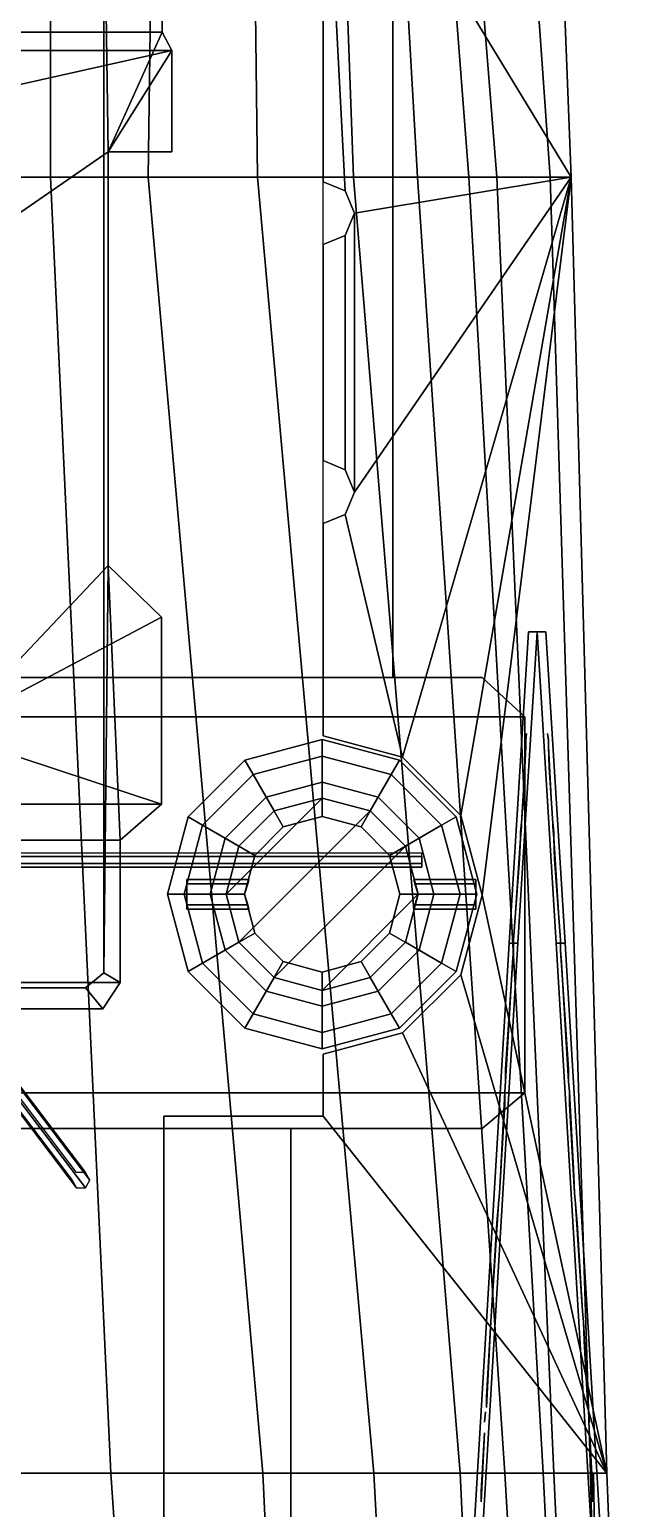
# Model space of a CAD drawing. Extents: x -9 to 9, y -98 to 98.
# Drawn here: x 2.19 to 9.08, y 19.75 to 36.66 of the extents above; entities that cross this region are included whole.
import ezdxf

# ---------------------------------------------------------------- set-up
doc = ezdxf.new("R2010")
doc.units = 0
doc.layers.get('0').update_dxf_attribs({"linetype": 'CONTINUOUS'})
doc.layers.add('CRANE', color=4, linetype='CONTINUOUS')
doc.layers.add('SUPERSTRUCTURE', color=3, linetype='CONTINUOUS')

msp = doc.modelspace()

# ---------------------------------------------------------------- linework, layer by layer
for points in [[(2.43, 34.97, -5.73), (1.03, 34.97, -5.92), (0.72, 49.81, -5.92), (2.43, 49.81, -5.63)], [(3.55, 34.97, -5.46), (2.43, 34.97, -5.73), (2.43, 49.81, -5.63), (3.75, 49.81, -4.97)], [(4.8, 34.97, -4.84), (3.55, 34.97, -5.46), (3.75, 49.81, -4.97), (4.62, 49.81, -4.29)], [(5.9, 34.97, -3.95), (4.8, 34.97, -4.84), (4.62, 49.81, -4.29), (5.36, 49.81, -3.43)], [(6.63, 34.97, -3.2), (5.9, 34.97, -3.95), (5.36, 49.81, -3.43), (5.78, 49.81, -2.62)], [(7.22, 34.97, -2.17), (6.63, 34.97, -3.2), (5.78, 49.81, -2.62), (6.08, 49.81, -1.46)], [(7.54, 34.97, -1.44), (7.22, 34.97, -2.17), (6.08, 49.81, -1.46), (6.35, 49.81, 0.35)], [(8.15, 34.97, 4.38), (7.54, 34.97, -1.44), (6.35, 49.81, 0.35), (7.1, 49.81, 4.38)], [(8.39, 34.97, 7.23), (8.15, 34.97, 4.38), (7.1, 49.81, 4.38), (7.81, 49.81, 7.23)], [(3.12, 20.15, -5.73), (1.7, 20.15, -5.92), (1.03, 34.97, -5.92), (2.43, 34.97, -5.73)], [(4.86, 20.15, -5.46), (3.12, 20.15, -5.73), (2.43, 34.97, -5.73), (3.55, 34.97, -5.46)], [(6.13, 20.15, -4.84), (4.86, 20.15, -5.46), (3.55, 34.97, -5.46), (4.8, 34.97, -4.84)], [(7.12, 20.15, -3.95), (6.13, 20.15, -4.84), (4.8, 34.97, -4.84), (5.9, 34.97, -3.95)], [(7.63, 20.15, -3.2), (7.12, 20.15, -3.95), (5.9, 34.97, -3.95), (6.63, 34.97, -3.2)], [(8.07, 20.15, -2.17), (7.63, 20.15, -3.2), (6.63, 34.97, -3.2), (7.22, 34.97, -2.17)], [(8.19, 20.15, -1.44), (8.07, 20.15, -2.17), (7.22, 34.97, -2.17), (7.54, 34.97, -1.44)], [(8.61, 20.15, 4.38), (8.19, 20.15, -1.44), (7.54, 34.97, -1.44), (8.15, 34.97, 4.38)], [(8.8, 20.15, 7.23), (8.61, 20.15, 4.38), (8.15, 34.97, 4.38), (8.39, 34.97, 7.23)], [(4.13, 5.39, -5.73), (1.7, 5.39, -5.96), (1.7, 20.15, -5.92), (3.12, 20.15, -5.73)], [(5.56, 5.39, -5.46), (4.13, 5.39, -5.73), (3.12, 20.15, -5.73), (4.86, 20.15, -5.46)], [(6.92, 5.39, -4.95), (5.56, 5.39, -5.46), (4.86, 20.15, -5.46), (6.13, 20.15, -4.84)], [(7.81, 5.39, -4.23), (6.92, 5.39, -4.95), (6.13, 20.15, -4.84), (7.12, 20.15, -3.95)], [(8.5, 5.39, -3.2), (7.81, 5.39, -4.23), (7.12, 20.15, -3.95), (7.63, 20.15, -3.2)], [(8.81, 5.39, -2.17), (8.5, 5.39, -3.2), (7.63, 20.15, -3.2), (8.07, 20.15, -2.17)], [(8.87, 5.39, -1.44), (8.81, 5.39, -2.17), (8.07, 20.15, -2.17), (8.19, 20.15, -1.44)], [(8.95, 5.39, 4.38), (8.87, 5.39, -1.44), (8.19, 20.15, -1.44), (8.61, 20.15, 4.38)], [(8.9, 5.39, 4.91), (8.95, 5.39, 4.38), (8.61, 20.15, 4.38), (8.647, 20.15, 4.91)], [(9.08, 12.94, 6.82), (8.839, 8.93, 4.91), (8.647, 20.15, 4.91), (8.8, 20.15, 7.23)]]:
    msp.add_3dface(points)
at = {"layer": 'CRANE'}
for points in [[(7.68, 26.21, 8.21), (7.9, 29.77, 7.24), (8, 29.77, 7.24), (7.78, 26.21, 8.21)], [(7.9, 29.77, 7.32), (7.9, 29.77, 7.24), (7.68, 26.21, 8.21), (7.68, 26.21, 8.39)], [(7.78, 26.21, 8.39), (8, 29.77, 7.32), (7.9, 29.77, 7.32), (7.68, 26.21, 8.39)], [(7.78, 26.21, 9.51), (8, 29.77, 7.44), (7.9, 29.77, 7.44), (7.68, 26.21, 9.51)], [(7.9, 29.77, 7.44), (7.9, 29.77, 7.32), (7.68, 26.21, 9.33), (7.68, 26.21, 9.51)], [(7.68, 26.21, 9.33), (7.9, 29.77, 7.32), (8, 29.77, 7.32), (7.78, 26.21, 9.33)], [(7.78, 26.21, 8.21), (8, 29.77, 7.24), (8, 29.77, 7.32), (7.78, 26.21, 8.39)], [(7.78, 26.21, 9.33), (8, 29.77, 7.32), (8, 29.77, 7.44), (7.78, 26.21, 9.51)], [(8, 29.77, 7.32), (8, 29.77, 7.24), (7.9, 29.77, 7.24), (7.9, 29.77, 7.32)], [(8, 29.77, 7.44), (8, 29.77, 7.32), (7.9, 29.77, 7.32), (7.9, 29.77, 7.44)], [(8.22, 26.21, 8.21), (8, 29.77, 7.24), (8.1, 29.77, 7.24), (8.32, 26.21, 8.21)], [(8, 29.77, 7.32), (8, 29.77, 7.24), (8.22, 26.21, 8.21), (8.22, 26.21, 8.39)], [(8.32, 26.21, 8.39), (8.1, 29.77, 7.32), (8, 29.77, 7.32), (8.22, 26.21, 8.39)], [(8.1, 29.77, 7.32), (8.1, 29.77, 7.24), (8, 29.77, 7.24), (8, 29.77, 7.32)], [(8.32, 26.21, 9.51), (8.1, 29.77, 7.44), (8, 29.77, 7.44), (8.22, 26.21, 9.51)], [(8, 29.77, 7.44), (8, 29.77, 7.32), (8.22, 26.21, 9.33), (8.22, 26.21, 9.51)], [(8.1, 29.77, 7.44), (8.1, 29.77, 7.32), (8, 29.77, 7.32), (8, 29.77, 7.44)], [(8.22, 26.21, 9.33), (8, 29.77, 7.32), (8.1, 29.77, 7.32), (8.32, 26.21, 9.33)], [(8.32, 26.21, 8.21), (8.1, 29.77, 7.24), (8.1, 29.77, 7.32), (8.32, 26.21, 8.39)], [(8.32, 26.21, 9.33), (8.1, 29.77, 7.32), (8.1, 29.77, 7.44), (8.32, 26.21, 9.51)], [(7.87, 28.44, 7.7), (7.87, 28.54, 8.02), (7.88, 28.61, 7.98), (7.87, 28.53, 7.67)], [(7.87, 28.53, 7.67), (7.88, 28.61, 7.98), (7.87, 28.54, 8.02), (7.87, 28.44, 7.7)], [(8.13, 28.53, 7.67), (8.12, 28.61, 7.98), (8.13, 28.54, 8.02), (8.13, 28.44, 7.7)], [(8.13, 28.44, 7.7), (8.13, 28.54, 8.02), (8.12, 28.61, 7.98), (8.13, 28.53, 7.67)], [(7.87, 28.46, 7.69), (7.84, 27.87, 8.4), (7.82, 27.58, 8.56), (7.86, 28.22, 7.76)], [(7.86, 28.22, 7.76), (7.82, 27.58, 8.56), (7.84, 27.87, 8.4), (7.87, 28.46, 7.69)], [(8.14, 28.22, 7.76), (8.18, 27.58, 8.56), (8.16, 27.87, 8.4), (8.13, 28.46, 7.69)], [(8.13, 28.46, 7.69), (8.16, 27.87, 8.4), (8.18, 27.58, 8.56), (8.14, 28.22, 7.76)], [(7.82, 27.54, 7.97), (7.82, 27.59, 8.56), (7.81, 27.48, 8.62), (7.81, 27.41, 8.01)], [(7.81, 27.41, 8.01), (7.81, 27.48, 8.62), (7.82, 27.59, 8.56), (7.82, 27.54, 7.97)], [(8.19, 27.41, 8.01), (8.19, 27.48, 8.62), (8.18, 27.59, 8.56), (8.18, 27.54, 7.97)], [(8.18, 27.54, 7.97), (8.18, 27.59, 8.56), (8.19, 27.48, 8.62), (8.19, 27.41, 8.01)], [(7.8, 27.17, 8.08), (7.73, 26.25, 9.33), (7.75, 26.5, 9.17), (7.81, 27.41, 8.01)], [(7.81, 27.41, 8.01), (7.75, 26.5, 9.17), (7.73, 26.25, 9.33), (7.8, 27.17, 8.08)], [(8.2, 27.17, 8.08), (8.27, 26.25, 9.33), (8.25, 26.5, 9.17), (8.19, 27.41, 8.01)], [(8.19, 27.41, 8.01), (8.25, 26.5, 9.17), (8.27, 26.25, 9.33), (8.2, 27.17, 8.08)], [(7.73, 26.13, 8.37), (7.73, 26.13, 9.33), (7.73, 26.25, 9.34), (7.73, 26.25, 8.36)], [(7.73, 26.25, 8.36), (7.73, 26.25, 9.34), (7.73, 26.13, 9.33), (7.73, 26.13, 8.37)], [(8.27, 26.25, 8.36), (8.27, 26.25, 9.34), (8.27, 26.13, 9.33), (8.27, 26.13, 8.37)], [(8.27, 26.13, 8.37), (8.27, 26.13, 9.33), (8.27, 26.25, 9.34), (8.27, 26.25, 8.36)], [(7.2, 16.53, 8.14), (7.78, 26.21, 8.39), (7.68, 26.21, 8.39), (7.1, 16.53, 8.14)], [(7.68, 26.21, 8.39), (7.68, 26.21, 8.21), (7.1, 16.53, 8.05), (7.1, 16.53, 8.14)], [(7.1, 16.53, 8.05), (7.68, 26.21, 8.21), (7.78, 26.21, 8.21), (7.2, 16.53, 8.05)], [(7.68, 26.21, 9.51), (7.68, 26.21, 9.33), (7.1, 16.53, 8.24), (7.1, 16.53, 8.38)], [(7.1, 16.53, 8.24), (7.68, 26.21, 9.33), (7.78, 26.21, 9.33), (7.2, 16.53, 8.24)], [(7.2, 16.53, 8.38), (7.78, 26.21, 9.51), (7.68, 26.21, 9.51), (7.1, 16.53, 8.38)], [(7.2, 16.53, 8.05), (7.78, 26.21, 8.21), (7.78, 26.21, 8.39), (7.2, 16.53, 8.14)], [(7.2, 16.53, 8.24), (7.78, 26.21, 9.33), (7.78, 26.21, 9.51), (7.2, 16.53, 8.38)], [(7.64, 24.77, 8.34), (7.73, 26.13, 9.33), (7.72, 25.99, 9.31), (7.64, 24.63, 8.33)], [(7.64, 24.63, 8.33), (7.72, 25.99, 9.31), (7.73, 26.13, 9.33), (7.64, 24.77, 8.34)], [(8.22, 26.21, 9.51), (8.22, 26.21, 9.33), (8.8, 16.53, 8.24), (8.8, 16.53, 8.38)], [(8.8, 16.53, 8.24), (8.22, 26.21, 9.33), (8.32, 26.21, 9.33), (8.9, 16.53, 8.24)], [(8.9, 16.53, 8.38), (8.32, 26.21, 9.51), (8.22, 26.21, 9.51), (8.8, 16.53, 8.38)], [(8.9, 16.53, 8.14), (8.32, 26.21, 8.39), (8.22, 26.21, 8.39), (8.8, 16.53, 8.14)], [(8.22, 26.21, 8.39), (8.22, 26.21, 8.21), (8.8, 16.53, 8.05), (8.8, 16.53, 8.14)], [(8.8, 16.53, 8.05), (8.22, 26.21, 8.21), (8.32, 26.21, 8.21), (8.9, 16.53, 8.05)], [(8.36, 24.63, 8.33), (8.28, 25.99, 9.31), (8.27, 26.13, 9.33), (8.36, 24.77, 8.34)], [(8.36, 24.77, 8.34), (8.27, 26.13, 9.33), (8.28, 25.99, 9.31), (8.36, 24.63, 8.33)], [(8.9, 16.53, 8.24), (8.32, 26.21, 9.33), (8.32, 26.21, 9.51), (8.9, 16.53, 8.38)], [(8.9, 16.53, 8.05), (8.32, 26.21, 8.21), (8.32, 26.21, 8.39), (8.9, 16.53, 8.14)], [(7.64, 24.63, 8.33), (7.64, 24.63, 9.16), (7.63, 24.51, 9.15), (7.63, 24.51, 8.33)], [(7.63, 24.51, 8.33), (7.63, 24.51, 9.15), (7.64, 24.63, 9.16), (7.64, 24.63, 8.33)], [(8.37, 24.51, 8.33), (8.37, 24.51, 9.15), (8.36, 24.63, 9.16), (8.36, 24.63, 8.33)], [(8.36, 24.63, 8.33), (8.36, 24.63, 9.16), (8.37, 24.51, 9.15), (8.37, 24.51, 8.33)], [(7.57, 23.35, 8.3), (7.63, 24.37, 9.13), (7.63, 24.51, 9.15), (7.58, 23.55, 8.3)], [(7.58, 23.55, 8.3), (7.63, 24.51, 9.15), (7.63, 24.37, 9.13), (7.57, 23.35, 8.3)], [(8.43, 23.35, 8.3), (8.37, 24.37, 9.13), (8.37, 24.51, 9.15), (8.42, 23.55, 8.3)], [(8.42, 23.55, 8.3), (8.37, 24.51, 9.15), (8.37, 24.37, 9.13), (8.43, 23.35, 8.3)], [(7.57, 23.35, 8.3), (7.57, 23.35, 9.02), (7.56, 23.23, 9.01), (7.56, 23.23, 8.29)], [(7.56, 23.23, 8.29), (7.56, 23.23, 9.01), (7.57, 23.35, 9.02), (7.57, 23.35, 8.3)], [(8.43, 23.35, 8.3), (8.43, 23.35, 9.02), (8.44, 23.23, 9.01), (8.44, 23.23, 8.29)], [(8.44, 23.23, 8.29), (8.44, 23.23, 9.01), (8.43, 23.35, 9.02), (8.43, 23.35, 8.3)], [(7.48, 22, 8.26), (7.54, 23.01, 8.99), (7.56, 23.23, 9.01), (7.49, 22.17, 8.27)], [(7.49, 22.17, 8.27), (7.56, 23.23, 9.01), (7.54, 23.01, 8.99), (7.48, 22, 8.26)], [(8.51, 22.17, 8.27), (8.44, 23.23, 9.01), (8.46, 23.01, 8.99), (8.52, 22, 8.26)], [(8.52, 22, 8.26), (8.46, 23.01, 8.99), (8.44, 23.23, 9.01), (8.51, 22.17, 8.27)], [(7.48, 22, 8.26), (7.48, 22, 8.86), (7.47, 21.88, 8.85), (7.47, 21.88, 8.26)], [(7.47, 21.88, 8.26), (7.47, 21.88, 8.85), (7.48, 22, 8.86), (7.48, 22, 8.26)], [(8.53, 21.88, 8.26), (8.53, 21.88, 8.85), (8.52, 22, 8.86), (8.52, 22, 8.26)], [(8.52, 22, 8.26), (8.52, 22, 8.86), (8.53, 21.88, 8.85), (8.53, 21.88, 8.26)], [(7.42, 21.02, 8.24), (7.47, 21.88, 8.85), (7.46, 21.66, 8.83), (7.42, 20.9, 8.24)], [(7.42, 20.9, 8.24), (7.46, 21.66, 8.83), (7.47, 21.88, 8.85), (7.42, 21.02, 8.24)], [(8.58, 20.9, 8.24), (8.54, 21.66, 8.83), (8.53, 21.88, 8.85), (8.58, 21.02, 8.24)], [(8.58, 21.02, 8.24), (8.53, 21.88, 8.85), (8.54, 21.66, 8.83), (8.58, 20.9, 8.24)], [(7.4, 20.73, 8.23), (7.4, 20.73, 8.72), (7.41, 20.85, 8.73), (7.41, 20.85, 8.23)], [(7.41, 20.85, 8.23), (7.41, 20.85, 8.73), (7.4, 20.73, 8.72), (7.4, 20.73, 8.23)], [(8.59, 20.85, 8.23), (8.59, 20.85, 8.73), (8.6, 20.73, 8.72), (8.6, 20.73, 8.23)], [(8.6, 20.73, 8.23), (8.6, 20.73, 8.72), (8.59, 20.85, 8.73), (8.59, 20.85, 8.23)], [(7.36, 19.82, 8.21), (7.39, 20.45, 8.69), (7.4, 20.61, 8.7), (7.36, 19.94, 8.21)], [(7.36, 19.94, 8.21), (7.4, 20.61, 8.7), (7.39, 20.45, 8.69), (7.36, 19.82, 8.21)], [(8.64, 19.94, 8.21), (8.6, 20.61, 8.7), (8.61, 20.45, 8.69), (8.64, 19.82, 8.21)], [(8.64, 19.82, 8.21), (8.61, 20.45, 8.69), (8.6, 20.61, 8.7), (8.64, 19.94, 8.21)]]:
    msp.add_3dface(points, dxfattribs=at)
at = {"layer": 'SUPERSTRUCTURE'}
for points in [[(5.55, 39.64, 7.23), (5.55, 39.64, 7.23), (8.39, 34.97, 7.23), (7.81, 49.81, 7.23)], [(3.71, 40.71, 12), (-3.71, 40.71, 12), (-3.71, 36.63, 12), (3.71, 36.63, 12)], [(3.09, 35.26, 11.95), (3.04, 38.72, 11.95), (3.71, 40.71, 11.95), (3.71, 36.63, 11.95)], [(3.71, 36.63, 11.95), (3.71, 40.71, 11.95), (3.71, 40.71, 12), (3.71, 36.63, 12)], [(5.55, 34.92, 7.23), (5.55, 39.64, 7.23), (5.55, 39.64, 9.72), (5.55, 34.92, 9.72)], [(5.805, 34.815, 7.23), (5.55, 39.64, 7.23), (5.55, 39.64, 7.23), (5.55, 34.92, 7.23)], [(5.805, 34.815, 7.23), (5.91, 34.56, 7.23), (8.39, 34.97, 7.23), (5.55, 39.64, 7.23)], [(3.04, 25.87, 9.77), (3.04, 38.72, 9.77), (3.04, 38.72, 11.95), (3.04, 25.87, 11.95)], [(3.04, 25.87, 11.95), (3.04, 38.72, 11.95), (3.09, 35.26, 11.95), (3.09, 30.53, 11.95)], [(6.35, 29.25, 9.77), (6.35, 37.72, 9.77), (-6.35, 37.72, 9.77), (-6.35, 29.25, 9.77)], [(5.55, 29.25, 9.72), (5.55, 37.72, 9.72), (6.35, 37.72, 9.72), (6.35, 29.25, 9.72)], [(6.35, 29.25, 9.72), (6.35, 37.72, 9.72), (6.35, 37.72, 9.77), (6.35, 29.25, 9.77)], [(3.71, 36.63, 12), (-3.71, 36.63, 12), (-3.82, 36.42, 12), (3.82, 36.42, 12)], [(3.82, 35.26, 11.95), (3.09, 35.26, 11.95), (3.71, 36.63, 11.95), (3.82, 36.42, 11.95)], [(3.82, 36.42, 11.95), (3.71, 36.63, 11.95), (3.71, 36.63, 12), (3.82, 36.42, 12)], [(3.82, 36.42, 12), (-3.82, 36.42, 12), (-1.04, 35.8, 12), (1.04, 35.8, 12)], [(3.09, 35.26, 12), (3.82, 36.42, 12), (1.04, 35.8, 12), (1.36, 34.07, 12)], [(3.82, 35.26, 12), (3.82, 36.42, 12), (3.82, 36.42, 12), (3.09, 35.26, 12)], [(3.82, 35.26, 11.95), (3.82, 36.42, 11.95), (3.82, 36.42, 12), (3.82, 35.26, 12)], [(3.09, 30.53, 12), (3.09, 35.26, 12), (1.36, 34.07, 12), (1.36, 28.7, 12)], [(3.09, 30.53, 11.95), (3.09, 35.26, 11.95), (3.09, 35.26, 12), (3.09, 30.53, 12)], [(3.82, 35.26, 12), (3.09, 35.26, 12), (3.09, 35.26, 11.95), (3.82, 35.26, 11.95)], [(5.55, 34.92, 9.72), (5.805, 34.815, 9.72), (5.805, 34.815, 7.23), (5.55, 34.92, 7.23)], [(5.805, 31.115, 7.23), (6.46, 28.336, 7.23), (8.39, 34.97, 7.23), (5.91, 31.37, 7.23)], [(8.39, 34.97, 7.23), (5.91, 34.56, 7.23), (5.91, 34.56, 7.23), (5.91, 31.37, 7.23)], [(8.39, 34.97, 7.23), (6.46, 28.336, 7.23), (6.46, 28.336, 7.23), (7.126, 27.67, 7.23)], [(8.39, 34.97, 7.23), (7.126, 27.67, 7.23), (7.126, 27.67, 7.23), (7.37, 26.76, 7.23)], [(8.39, 34.97, 7.23), (7.37, 26.76, 7.23), (7.37, 26.76, 7.23), (8.8, 20.15, 7.23)], [(5.805, 34.815, 9.72), (5.91, 34.56, 9.72), (5.91, 34.56, 7.23), (5.805, 34.815, 7.23)], [(5.91, 34.56, 9.72), (5.805, 34.305, 9.72), (5.805, 34.305, 7.23), (5.91, 34.56, 7.23)], [(5.805, 31.625, 7.23), (5.91, 31.37, 7.23), (5.91, 34.56, 7.23), (5.805, 34.305, 7.23)], [(5.805, 34.305, 9.72), (5.55, 34.2, 9.72), (5.55, 34.2, 7.23), (5.805, 34.305, 7.23)], [(5.55, 31.73, 7.23), (5.805, 31.625, 7.23), (5.805, 34.305, 7.23), (5.55, 34.2, 7.23)], [(5.55, 31.73, 7.23), (5.55, 34.2, 7.23), (5.55, 34.2, 9.72), (5.55, 31.73, 9.72)], [(5.55, 31.73, 9.72), (5.805, 31.625, 9.72), (5.805, 31.625, 7.23), (5.55, 31.73, 7.23)], [(5.805, 31.625, 9.72), (5.91, 31.37, 9.72), (5.91, 31.37, 7.23), (5.805, 31.625, 7.23)], [(5.91, 31.37, 9.72), (5.805, 31.115, 9.72), (5.805, 31.115, 7.23), (5.91, 31.37, 7.23)], [(5.805, 31.115, 9.72), (5.55, 31.01, 9.72), (5.55, 31.01, 7.23), (5.805, 31.115, 7.23)], [(5.55, 28.58, 7.23), (6.46, 28.336, 7.23), (5.805, 31.115, 7.23), (5.55, 31.01, 7.23)], [(5.55, 28.58, 7.23), (5.55, 31.01, 7.23), (5.55, 31.01, 9.72), (5.55, 28.58, 9.72)], [(3.7, 29.94, 12), (3.09, 30.53, 12), (1.36, 28.7, 12)], [(3.04, 25.87, 11.95), (3.09, 30.53, 11.95), (3.23, 27.39, 11.95), (3.23, 25.76, 11.95)], [(3.7, 29.94, 11.95), (3.09, 30.53, 11.95), (3.09, 30.53, 12), (3.7, 29.94, 12)], [(3.23, 27.39, 11.95), (3.09, 30.53, 11.95), (3.7, 29.94, 11.95), (3.7, 27.8, 11.95)], [(3.7, 27.8, 12), (3.7, 29.94, 12), (1.36, 28.7, 12), (1.27, 28.6, 12)], [(3.7, 27.8, 11.95), (3.7, 29.94, 11.95), (3.7, 29.94, 12), (3.7, 27.8, 12)], [(-7.86, 28.8, 9.72), (-7.37, 29.25, 9.72), (7.37, 29.25, 9.72), (7.86, 28.8, 9.72)], [(7.86, 28.8, 9.77), (7.37, 29.25, 9.77), (-7.37, 29.25, 9.77), (-7.86, 28.8, 9.77)], [(7.37, 29.25, 9.77), (7.37, 29.25, 9.72), (-7.37, 29.25, 9.72), (-7.37, 29.25, 9.77)], [(7.86, 28.8, 9.72), (7.37, 29.25, 9.72), (7.37, 29.25, 9.77), (7.86, 28.8, 9.77)], [(7.86, 24.5, 9.77), (7.86, 28.8, 9.77), (-7.86, 28.8, 9.77), (-7.86, 24.5, 9.77)], [(-7.86, 24.5, 9.72), (-7.86, 28.8, 9.72), (7.86, 28.8, 9.72), (7.86, 24.5, 9.72)], [(7.86, 28.8, 9.72), (7.86, 28.8, 9.77), (7.86, 24.5, 9.77), (7.86, 24.5, 9.72)], [(1.27, 28.6, 12), (-1.27, 28.6, 12), (-3.7, 27.8, 12), (3.7, 27.8, 12)], [(4.655, 28.303, 11.68), (5.54, 28.54, 11.68), (5.54, 28.35, 11.17), (4.75, 28.138, 11.17)], [(5.54, 28.54, 11.85), (4.655, 28.303, 11.85), (4.75, 28.138, 12.51), (5.54, 28.35, 12.51)], [(5.54, 28.54, 11.68), (4.655, 28.303, 11.68), (4.655, 28.303, 11.85), (5.54, 28.54, 11.85)], [(5.54, 28.54, 11.68), (6.425, 28.303, 11.68), (6.33, 28.138, 11.17), (5.54, 28.35, 11.17)], [(6.425, 28.303, 11.85), (5.54, 28.54, 11.85), (5.54, 28.35, 12.51), (6.33, 28.138, 12.51)], [(6.425, 28.303, 11.68), (5.54, 28.54, 11.68), (5.54, 28.54, 11.85), (6.425, 28.303, 11.85)], [(6.46, 28.336, 7.23), (5.55, 28.58, 7.23), (5.55, 28.58, 9.72), (6.46, 28.336, 9.72)], [(4.007, 27.655, 11.68), (4.655, 28.303, 11.68), (4.75, 28.138, 11.17), (4.172, 27.56, 11.17)], [(4.655, 28.303, 11.85), (4.007, 27.655, 11.85), (4.172, 27.56, 12.51), (4.75, 28.138, 12.51)], [(4.655, 28.303, 11.68), (4.007, 27.655, 11.68), (4.007, 27.655, 11.85), (4.655, 28.303, 11.85)], [(4.75, 28.138, 11.17), (5.54, 28.35, 11.17), (5.54, 28.05, 10.7), (4.9, 27.879, 10.7)], [(5.54, 28.35, 12.51), (4.75, 28.138, 12.51), (4.99, 27.723, 12.51), (5.54, 27.87, 12.51)], [(5.54, 28.35, 11.17), (6.33, 28.138, 11.17), (6.18, 27.879, 10.7), (5.54, 28.05, 10.7)], [(6.33, 28.138, 12.51), (5.54, 28.35, 12.51), (5.54, 27.87, 12.51), (6.09, 27.723, 12.51)], [(6.425, 28.303, 11.68), (7.073, 27.655, 11.68), (6.908, 27.56, 11.17), (6.33, 28.138, 11.17)], [(7.073, 27.655, 11.85), (6.425, 28.303, 11.85), (6.33, 28.138, 12.51), (6.908, 27.56, 12.51)], [(7.073, 27.655, 11.68), (6.425, 28.303, 11.68), (6.425, 28.303, 11.85), (7.073, 27.655, 11.85)], [(7.126, 27.67, 7.23), (6.46, 28.336, 7.23), (6.46, 28.336, 9.72), (7.126, 27.67, 9.72)], [(4.172, 27.56, 11.17), (4.75, 28.138, 11.17), (4.9, 27.879, 10.7), (4.431, 27.41, 10.7)], [(4.75, 28.138, 12.51), (4.172, 27.56, 12.51), (4.587, 27.32, 12.51), (4.99, 27.723, 12.51)], [(6.908, 27.56, 12.51), (6.33, 28.138, 12.51), (6.09, 27.723, 12.51), (6.493, 27.32, 12.51)], [(6.33, 28.138, 11.17), (6.908, 27.56, 11.17), (6.649, 27.41, 10.7), (6.18, 27.879, 10.7)], [(5.54, 27.66, 10.7), (5.095, 27.541, 10.7), (4.9, 27.879, 10.7), (5.54, 28.05, 10.7)], [(5.985, 27.541, 10.7), (5.54, 27.66, 10.7), (5.54, 28.05, 10.7), (6.18, 27.879, 10.7)], [(3.7, 27.8, 12), (-3.7, 27.8, 12), (-3.23, 27.39, 12), (3.23, 27.39, 12)], [(3.23, 27.39, 11.95), (3.7, 27.8, 11.95), (3.7, 27.8, 12), (3.23, 27.39, 12)], [(5.095, 27.541, 10.7), (4.769, 27.215, 10.7), (4.431, 27.41, 10.7), (4.9, 27.879, 10.7)], [(4.587, 26.22, 13.17), (6.09, 27.723, 13.17), (5.54, 27.87, 13.17), (4.44, 26.77, 13.17)], [(4.44, 26.77, 13.17), (5.54, 27.87, 13.17), (4.99, 27.723, 13.17), (4.587, 27.32, 13.17)], [(5.54, 27.87, 12.51), (4.99, 27.723, 12.51), (4.99, 27.723, 13.17), (5.54, 27.87, 13.17)], [(6.09, 27.723, 12.51), (5.54, 27.87, 12.51), (5.54, 27.87, 13.17), (6.09, 27.723, 13.17)], [(6.311, 27.215, 10.7), (5.985, 27.541, 10.7), (6.18, 27.879, 10.7), (6.649, 27.41, 10.7)], [(3.77, 26.77, 11.68), (4.007, 27.655, 11.68), (4.172, 27.56, 11.17), (3.96, 26.77, 11.17)], [(4.007, 27.655, 11.85), (3.77, 26.77, 11.85), (3.96, 26.77, 12.51), (4.172, 27.56, 12.51)], [(4.007, 27.655, 11.68), (3.77, 26.77, 11.68), (3.77, 26.77, 11.85), (4.007, 27.655, 11.85)], [(4.99, 27.723, 12.51), (4.587, 27.32, 12.51), (4.587, 27.32, 13.17), (4.99, 27.723, 13.17)], [(4.99, 25.817, 13.17), (6.493, 27.32, 13.17), (6.09, 27.723, 13.17), (4.587, 26.22, 13.17)], [(5.54, 27.66, 9.77), (5.095, 27.541, 9.77), (5.095, 27.541, 10.7), (5.54, 27.66, 10.7)], [(5.985, 27.541, 9.77), (5.54, 27.66, 9.77), (5.54, 27.66, 10.7), (5.985, 27.541, 10.7)], [(6.493, 27.32, 12.51), (6.09, 27.723, 12.51), (6.09, 27.723, 13.17), (6.493, 27.32, 13.17)], [(7.073, 27.655, 11.68), (7.31, 26.77, 11.68), (7.12, 26.77, 11.17), (6.908, 27.56, 11.17)], [(7.31, 26.77, 11.85), (7.073, 27.655, 11.85), (6.908, 27.56, 12.51), (7.12, 26.77, 12.51)], [(7.31, 26.77, 11.68), (7.073, 27.655, 11.68), (7.073, 27.655, 11.85), (7.31, 26.77, 11.85)], [(7.37, 26.76, 7.23), (7.126, 27.67, 7.23), (7.126, 27.67, 9.72), (7.37, 26.76, 9.72)], [(3.96, 26.77, 11.17), (4.172, 27.56, 11.17), (4.431, 27.41, 10.7), (4.26, 26.77, 10.7)], [(4.172, 27.56, 12.51), (3.96, 26.77, 12.51), (4.44, 26.77, 12.51), (4.587, 27.32, 12.51)], [(4.769, 27.215, 10.7), (4.65, 26.77, 10.7), (4.26, 26.77, 10.7), (4.431, 27.41, 10.7)], [(5.095, 27.541, 9.77), (4.769, 27.215, 9.77), (4.769, 27.215, 10.7), (5.095, 27.541, 10.7)], [(6.311, 27.215, 9.77), (5.985, 27.541, 9.77), (5.985, 27.541, 10.7), (6.311, 27.215, 10.7)], [(6.43, 26.77, 10.7), (6.311, 27.215, 10.7), (6.649, 27.41, 10.7), (6.82, 26.77, 10.7)], [(7.12, 26.77, 12.51), (6.908, 27.56, 12.51), (6.493, 27.32, 12.51), (6.64, 26.77, 12.51)], [(6.908, 27.56, 11.17), (7.12, 26.77, 11.17), (6.82, 26.77, 10.7), (6.649, 27.41, 10.7)], [(3.23, 27.39, 12), (-3.23, 27.39, 12), (-3.23, 25.76, 12), (3.23, 25.76, 12)], [(3.23, 25.76, 11.95), (3.23, 27.39, 11.95), (3.23, 27.39, 12), (3.23, 25.76, 12)], [(4.587, 27.32, 12.51), (4.44, 26.77, 12.51), (4.44, 26.77, 13.17), (4.587, 27.32, 13.17)], [(5.54, 25.67, 13.17), (6.64, 26.77, 13.17), (6.493, 27.32, 13.17), (4.99, 25.817, 13.17)], [(6.64, 26.77, 12.51), (6.493, 27.32, 12.51), (6.493, 27.32, 13.17), (6.64, 26.77, 13.17)], [(4.769, 27.215, 9.77), (4.65, 26.77, 9.77), (4.65, 26.77, 10.7), (4.769, 27.215, 10.7)], [(6.43, 26.77, 9.77), (6.311, 27.215, 9.77), (6.311, 27.215, 10.7), (6.43, 26.77, 10.7)], [(3.99, 26.65, 12.91), (3.99, 26.94, 12.79), (3.99, 26.89, 12.67), (3.99, 26.6, 12.79)], [(3.99, 26.77, 12.96), (3.99, 26.89, 12.91), (3.99, 26.94, 12.79), (3.99, 26.65, 12.91)], [(4.7, 26.94, 12.79), (4.69, 26.89, 12.67), (3.99, 26.89, 12.67), (3.99, 26.94, 12.79)], [(4.69, 26.89, 12.91), (4.7, 26.94, 12.79), (3.99, 26.94, 12.79), (3.99, 26.89, 12.91)], [(6.59, 26.94, 12.79), (6.6, 26.89, 12.91), (7.3, 26.89, 12.91), (7.3, 26.94, 12.79)], [(6.6, 26.89, 12.67), (6.59, 26.94, 12.79), (7.3, 26.94, 12.79), (7.3, 26.89, 12.67)], [(7.3, 26.89, 12.91), (7.3, 26.6, 12.79), (7.3, 26.65, 12.67), (7.3, 26.94, 12.79)], [(7.3, 26.94, 12.79), (7.3, 26.65, 12.67), (7.3, 26.77, 12.62), (7.3, 26.89, 12.67)], [(4.007, 25.885, 11.68), (3.77, 26.77, 11.68), (3.96, 26.77, 11.17), (4.172, 25.98, 11.17)], [(3.77, 26.77, 11.85), (4.007, 25.885, 11.85), (4.172, 25.98, 12.51), (3.96, 26.77, 12.51)], [(3.77, 26.77, 11.68), (4.007, 25.885, 11.68), (4.007, 25.885, 11.85), (3.77, 26.77, 11.85)], [(4.172, 25.98, 11.17), (3.96, 26.77, 11.17), (4.26, 26.77, 10.7), (4.431, 26.13, 10.7)], [(3.96, 26.77, 12.51), (4.172, 25.98, 12.51), (4.587, 26.22, 12.51), (4.44, 26.77, 12.51)], [(3.99, 26.6, 12.79), (3.99, 26.89, 12.67), (3.99, 26.77, 12.62), (3.99, 26.65, 12.67)], [(4.69, 26.89, 12.67), (4.65, 26.77, 12.62), (3.99, 26.77, 12.62), (3.99, 26.89, 12.67)], [(4.65, 26.77, 12.96), (4.69, 26.89, 12.91), (3.99, 26.89, 12.91), (3.99, 26.77, 12.96)], [(4.65, 26.77, 12.62), (4.69, 26.65, 12.67), (3.99, 26.65, 12.67), (3.99, 26.77, 12.62)], [(4.69, 26.65, 12.91), (4.65, 26.77, 12.96), (3.99, 26.77, 12.96), (3.99, 26.65, 12.91)], [(4.65, 26.77, 10.7), (4.769, 26.325, 10.7), (4.431, 26.13, 10.7), (4.26, 26.77, 10.7)], [(4.44, 26.77, 12.51), (4.587, 26.22, 12.51), (4.587, 26.22, 13.17), (4.44, 26.77, 13.17)], [(4.65, 26.77, 9.77), (4.769, 26.325, 9.77), (4.769, 26.325, 10.7), (4.65, 26.77, 10.7)], [(6.09, 25.817, 13.17), (6.493, 26.22, 13.17), (6.64, 26.77, 13.17), (5.54, 25.67, 13.17)], [(6.311, 26.325, 9.77), (6.43, 26.77, 9.77), (6.43, 26.77, 10.7), (6.311, 26.325, 10.7)], [(6.311, 26.325, 10.7), (6.43, 26.77, 10.7), (6.82, 26.77, 10.7), (6.649, 26.13, 10.7)], [(6.493, 26.22, 12.51), (6.64, 26.77, 12.51), (6.64, 26.77, 13.17), (6.493, 26.22, 13.17)], [(6.908, 25.98, 12.51), (7.12, 26.77, 12.51), (6.64, 26.77, 12.51), (6.493, 26.22, 12.51)], [(6.6, 26.89, 12.91), (6.64, 26.77, 12.96), (7.3, 26.77, 12.96), (7.3, 26.89, 12.91)], [(6.64, 26.77, 12.62), (6.6, 26.89, 12.67), (7.3, 26.89, 12.67), (7.3, 26.77, 12.62)], [(6.64, 26.77, 12.96), (6.6, 26.65, 12.91), (7.3, 26.65, 12.91), (7.3, 26.77, 12.96)], [(6.6, 26.65, 12.67), (6.64, 26.77, 12.62), (7.3, 26.77, 12.62), (7.3, 26.65, 12.67)], [(7.12, 26.77, 11.17), (6.908, 25.98, 11.17), (6.649, 26.13, 10.7), (6.82, 26.77, 10.7)], [(7.31, 26.77, 11.68), (7.073, 25.885, 11.68), (6.908, 25.98, 11.17), (7.12, 26.77, 11.17)], [(7.073, 25.885, 11.85), (7.31, 26.77, 11.85), (7.12, 26.77, 12.51), (6.908, 25.98, 12.51)], [(7.073, 25.885, 11.68), (7.31, 26.77, 11.68), (7.31, 26.77, 11.85), (7.073, 25.885, 11.85)], [(7.126, 25.85, 7.23), (7.37, 26.76, 7.23), (7.37, 26.76, 9.72), (7.126, 25.85, 9.72)], [(7.37, 26.76, 7.23), (7.126, 25.85, 7.23), (7.126, 25.85, 7.23), (8.8, 20.15, 7.23)], [(7.3, 26.77, 12.96), (7.3, 26.65, 12.91), (7.3, 26.6, 12.79), (7.3, 26.89, 12.91)], [(4.69, 26.65, 12.67), (4.7, 26.6, 12.79), (3.99, 26.6, 12.79), (3.99, 26.65, 12.67)], [(4.7, 26.6, 12.79), (4.69, 26.65, 12.91), (3.99, 26.65, 12.91), (3.99, 26.6, 12.79)], [(6.6, 26.65, 12.91), (6.59, 26.6, 12.79), (7.3, 26.6, 12.79), (7.3, 26.65, 12.91)], [(6.59, 26.6, 12.79), (6.6, 26.65, 12.67), (7.3, 26.65, 12.67), (7.3, 26.6, 12.79)], [(4.172, 25.98, 12.51), (4.75, 25.402, 12.51), (4.99, 25.817, 12.51), (4.587, 26.22, 12.51)], [(4.769, 26.325, 10.7), (5.095, 25.999, 10.7), (4.9, 25.661, 10.7), (4.431, 26.13, 10.7)], [(4.587, 26.22, 12.51), (4.99, 25.817, 12.51), (4.99, 25.817, 13.17), (4.587, 26.22, 13.17)], [(4.769, 26.325, 9.77), (5.095, 25.999, 9.77), (5.095, 25.999, 10.7), (4.769, 26.325, 10.7)], [(5.985, 25.999, 9.77), (6.311, 26.325, 9.77), (6.311, 26.325, 10.7), (5.985, 25.999, 10.7)], [(5.985, 25.999, 10.7), (6.311, 26.325, 10.7), (6.649, 26.13, 10.7), (6.18, 25.661, 10.7)], [(6.09, 25.817, 12.51), (6.493, 26.22, 12.51), (6.493, 26.22, 13.17), (6.09, 25.817, 13.17)], [(6.33, 25.402, 12.51), (6.908, 25.98, 12.51), (6.493, 26.22, 12.51), (6.09, 25.817, 12.51)], [(4.75, 25.402, 11.17), (4.172, 25.98, 11.17), (4.431, 26.13, 10.7), (4.9, 25.661, 10.7)], [(6.908, 25.98, 11.17), (6.33, 25.402, 11.17), (6.18, 25.661, 10.7), (6.649, 26.13, 10.7)], [(4.655, 25.237, 11.68), (4.007, 25.885, 11.68), (4.172, 25.98, 11.17), (4.75, 25.402, 11.17)], [(4.007, 25.885, 11.85), (4.655, 25.237, 11.85), (4.75, 25.402, 12.51), (4.172, 25.98, 12.51)], [(4.007, 25.885, 11.68), (4.655, 25.237, 11.68), (4.655, 25.237, 11.85), (4.007, 25.885, 11.85)], [(5.095, 25.999, 10.7), (5.54, 25.88, 10.7), (5.54, 25.49, 10.7), (4.9, 25.661, 10.7)], [(5.095, 25.999, 9.77), (5.54, 25.88, 9.77), (5.54, 25.88, 10.7), (5.095, 25.999, 10.7)], [(5.54, 25.88, 9.77), (5.985, 25.999, 9.77), (5.985, 25.999, 10.7), (5.54, 25.88, 10.7)], [(5.54, 25.88, 10.7), (5.985, 25.999, 10.7), (6.18, 25.661, 10.7), (5.54, 25.49, 10.7)], [(7.073, 25.885, 11.68), (6.425, 25.237, 11.68), (6.33, 25.402, 11.17), (6.908, 25.98, 11.17)], [(6.425, 25.237, 11.85), (7.073, 25.885, 11.85), (6.908, 25.98, 12.51), (6.33, 25.402, 12.51)], [(6.425, 25.237, 11.68), (7.073, 25.885, 11.68), (7.073, 25.885, 11.85), (6.425, 25.237, 11.85)], [(3.23, 25.76, 12), (-3.23, 25.76, 12), (-3.03, 25.46, 12), (3.03, 25.46, 12)], [(2.83, 25.7, 9.77), (3.04, 25.87, 9.77), (3.04, 25.87, 11.95), (2.83, 25.7, 11.95)], [(2.83, 25.7, 11.95), (3.04, 25.87, 11.95), (3.23, 25.76, 11.95), (3.03, 25.46, 11.95)], [(3.03, 25.46, 11.95), (3.23, 25.76, 11.95), (3.23, 25.76, 12), (3.03, 25.46, 12)], [(4.75, 25.402, 12.51), (5.54, 25.19, 12.51), (5.54, 25.67, 12.51), (4.99, 25.817, 12.51)], [(4.99, 25.817, 12.51), (5.54, 25.67, 12.51), (5.54, 25.67, 13.17), (4.99, 25.817, 13.17)], [(5.54, 25.67, 12.51), (6.09, 25.817, 12.51), (6.09, 25.817, 13.17), (5.54, 25.67, 13.17)], [(5.54, 25.19, 12.51), (6.33, 25.402, 12.51), (6.09, 25.817, 12.51), (5.54, 25.67, 12.51)], [(6.46, 25.184, 7.23), (7.126, 25.85, 7.23), (7.126, 25.85, 9.72), (6.46, 25.184, 9.72)], [(7.126, 25.85, 7.23), (6.46, 25.184, 7.23), (6.46, 25.184, 7.23), (8.8, 20.15, 7.23)], [(3.03, 25.46, 11.95), (-3.03, 25.46, 11.95), (-2.83, 25.7, 11.95), (2.83, 25.7, 11.95)], [(2.83, 25.7, 11.95), (-2.83, 25.7, 11.95), (-2.83, 25.7, 9.77), (2.83, 25.7, 9.77)], [(5.54, 25.19, 11.17), (4.75, 25.402, 11.17), (4.9, 25.661, 10.7), (5.54, 25.49, 10.7)], [(6.33, 25.402, 11.17), (5.54, 25.19, 11.17), (5.54, 25.49, 10.7), (6.18, 25.661, 10.7)], [(3.03, 25.46, 12), (-3.03, 25.46, 12), (-3.03, 25.46, 11.95), (3.03, 25.46, 11.95)], [(5.54, 25, 11.68), (4.655, 25.237, 11.68), (4.75, 25.402, 11.17), (5.54, 25.19, 11.17)], [(4.655, 25.237, 11.85), (5.54, 25, 11.85), (5.54, 25.19, 12.51), (4.75, 25.402, 12.51)], [(6.425, 25.237, 11.68), (5.54, 25, 11.68), (5.54, 25.19, 11.17), (6.33, 25.402, 11.17)], [(5.54, 25, 11.85), (6.425, 25.237, 11.85), (6.33, 25.402, 12.51), (5.54, 25.19, 12.51)], [(4.655, 25.237, 11.68), (5.54, 25, 11.68), (5.54, 25, 11.85), (4.655, 25.237, 11.85)], [(5.54, 25, 11.68), (6.425, 25.237, 11.68), (6.425, 25.237, 11.85), (5.54, 25, 11.85)], [(5.55, 24.94, 7.23), (6.46, 25.184, 7.23), (6.46, 25.184, 9.72), (5.55, 24.94, 9.72)], [(6.46, 25.184, 7.23), (5.55, 24.94, 7.23), (5.55, 24.23, 7.23), (8.8, 20.15, 7.23)], [(5.55, 24.23, 7.23), (5.55, 24.94, 7.23), (5.55, 24.94, 9.72), (5.55, 24.23, 9.72)], [(-7.86, 24.5, 9.77), (-7.37, 24.09, 9.77), (7.37, 24.09, 9.77), (7.86, 24.5, 9.77)], [(7.86, 24.5, 9.72), (7.37, 24.09, 9.72), (-7.37, 24.09, 9.72), (-7.86, 24.5, 9.72)], [(7.86, 24.5, 9.77), (7.37, 24.09, 9.77), (7.37, 24.09, 9.72), (7.86, 24.5, 9.72)], [(5.55, 24.23, 9.72), (3.73, 24.23, 9.72), (3.73, 24.23, 7.23), (5.55, 24.23, 7.23)], [(3.73, 20.15, 7.23), (3.73, 24.23, 7.23), (3.73, 24.23, 9.72), (3.73, 20.15, 9.72)], [(5.55, 24.23, 7.23), (3.73, 24.23, 7.23), (3.73, 20.15, 7.23), (8.8, 20.15, 7.23)], [(-5.18, 24.09, 9.77), (-5.18, 18.91, 9.77), (5.18, 18.91, 9.77), (5.18, 24.09, 9.77)], [(3.73, 24.09, 9.72), (5.18, 24.09, 9.72), (5.18, 18.91, 9.72), (3.73, 12.94, 9.72)], [(5.18, 24.09, 9.77), (5.18, 18.91, 9.77), (5.18, 18.91, 9.72), (5.18, 24.09, 9.72)], [(7.37, 24.09, 9.72), (7.37, 24.09, 9.77), (5.18, 24.09, 9.77), (5.18, 24.09, 9.72)], [(3.73, 20.15, 9.72), (3.73, 12.94, 9.72), (3.73, 12.94, 6.82), (3.73, 20.15, 7.23)], [(8.8, 20.15, 7.23), (3.73, 20.15, 7.23), (3.73, 12.94, 6.82), (9.08, 12.94, 6.82)]]:
    msp.add_3dface(points, dxfattribs=at)

# ---------------------------------------------------------------- meshes
mesh = msp.add_polymesh((2, 6), dxfattribs=dict(at, n_close=True))
for k, corner in enumerate([(-6.68, 27.24, 25.33), (-6.68, 27.2, 25.399), (-6.68, 27.12, 25.399), (-6.68, 27.08, 25.33), (-6.68, 27.12, 25.261), (-6.68, 27.2, 25.261), (6.68, 27.24, 25.33), (6.68, 27.2, 25.399), (6.68, 27.12, 25.399), (6.68, 27.08, 25.33), (6.68, 27.12, 25.261), (6.68, 27.2, 25.261)]):
    mesh.set_mesh_vertex(divmod(k, 6), corner)
mesh = msp.add_polymesh((2, 6), dxfattribs=dict(at, n_close=True))
for k, corner in enumerate([(2.68, 23.5, 9.77), (2.73, 23.413, 9.77), (2.83, 23.413, 9.77), (2.88, 23.5, 9.77), (2.83, 23.587, 9.77), (2.73, 23.587, 9.77), (0, 27.028, 19.873), (0, 27.008, 20.062), (0.05, 27.073, 20.25), (0.1, 27.16, 20.25), (0.05, 27.247, 20.25), (0, 27.181, 20.062)]):
    mesh.set_mesh_vertex(divmod(k, 6), corner)

doc.saveas('drawing.dxf')
